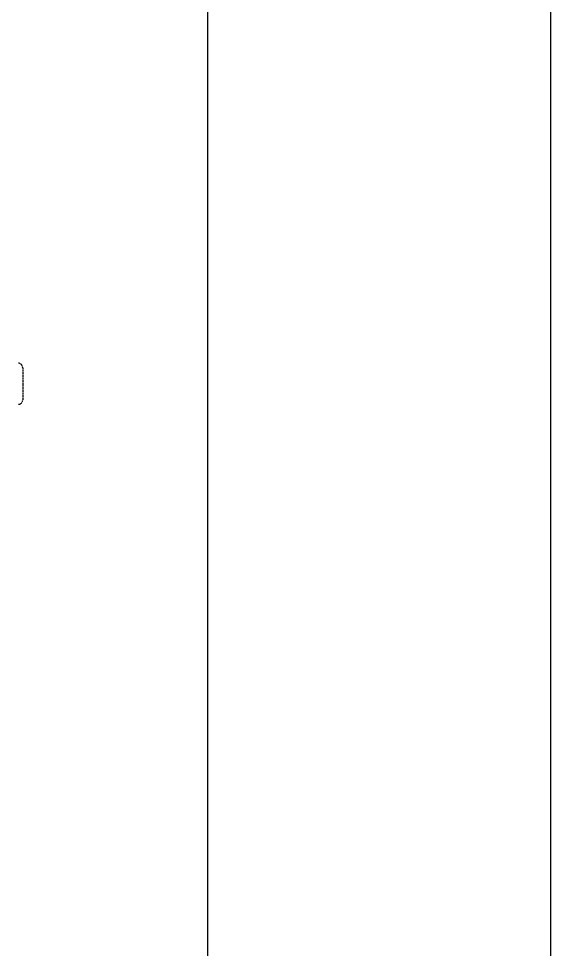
# Model space of a CAD drawing. Header units: millimetres. Extents: x 2604 to 3411, y 1248 to 1867.
# Drawn here: x 3290.6 to 3411, y 1444.9 to 1655.7 of the extents above; entities that cross this region are included whole.
import ezdxf

# ---------------------------------------------------------------- set-up
doc = ezdxf.new("R2010")
doc.units = ezdxf.units.MM
doc.linetypes.add('HIDDEN', pattern=[0.2, 0.1, -0.1])
doc.layers.add('DEFAULT_2', color=8, linetype='HIDDEN')

msp = doc.modelspace()

# ---------------------------------------------------------------- linework, layer by layer
at = {"color": 7, "linetype": 'Continuous'}
msp.add_line((3333.423, 1355.021), (3333.423, 1785.021), dxfattribs=at)
msp.add_lwpolyline([(2603.688, 1867.476), (3410.988, 1867.476), (3410.988, 1247.656), (2603.688, 1247.656)], close=True)
at = {"layer": 'DEFAULT_2', "color": 8, "linetype": 'HIDDEN'}
msp.add_line((3291.485, 1576.672), (3291.485, 1569.369), dxfattribs=at)
for centre, start, end in [((3290.48, 1576.672), 0, 85), ((3290.48, 1569.369), 275, 0)]:
    msp.add_arc(centre, 1.005, start, end, dxfattribs=at)

doc.saveas('drawing.dxf')
